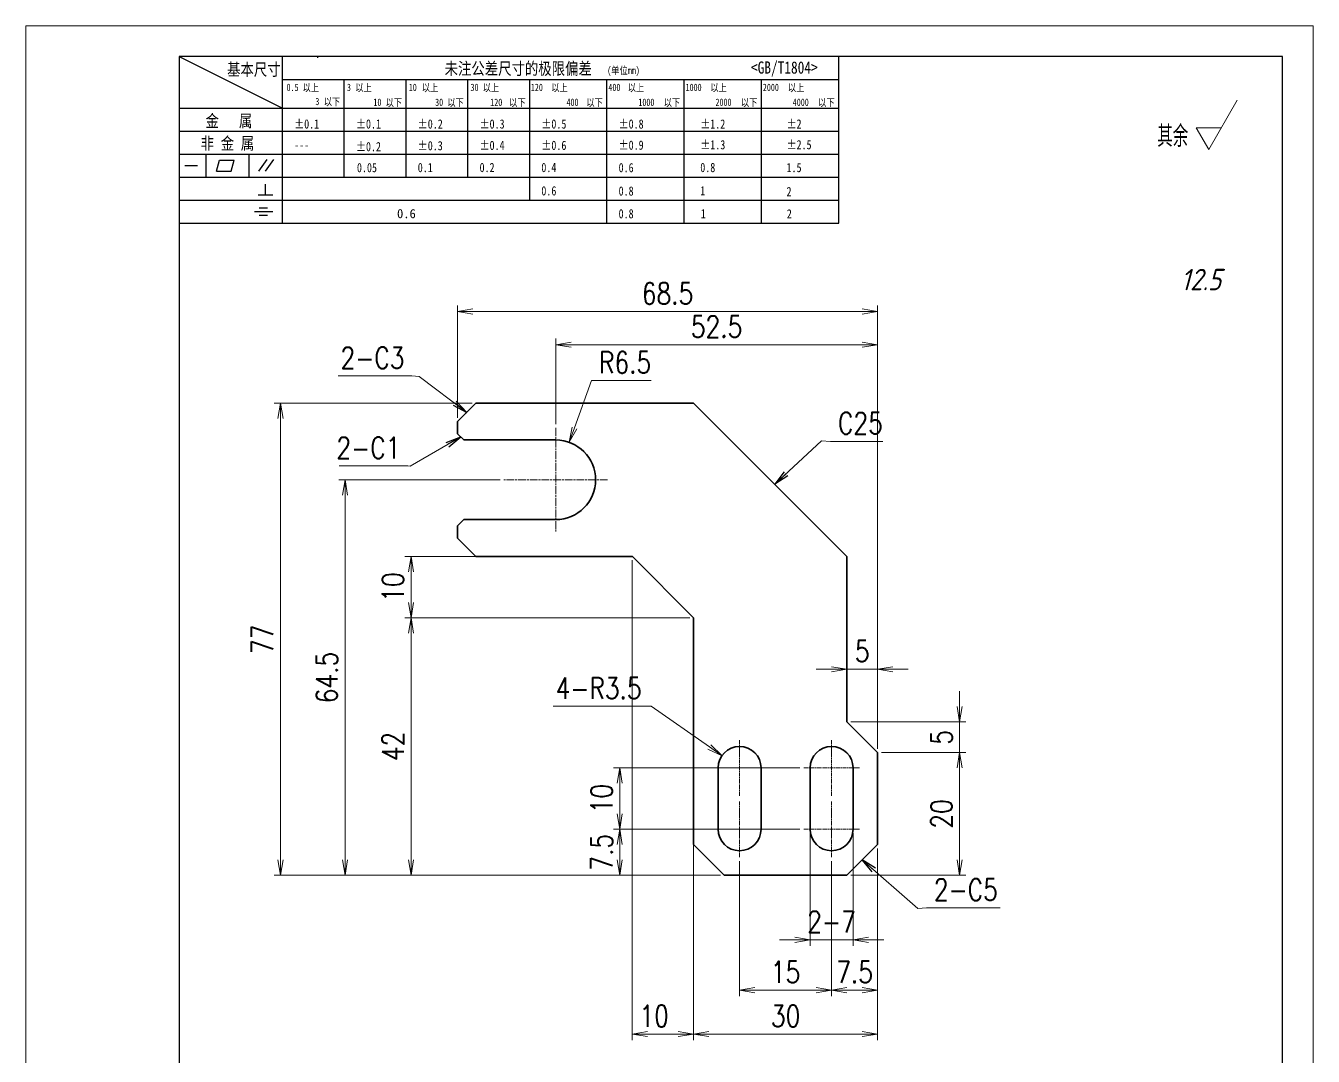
# Model space of a CAD drawing. Header units: millimetres. Extents: x -49992 to 104182, y -50696 to 36476.
# Drawn here: x -48633 to -48423, y 35787.9 to 35956 of the extents above; entities that cross this region are included whole.
import ezdxf
from ezdxf.enums import TextEntityAlignment as Align

# ---------------------------------------------------------------- set-up
doc = ezdxf.new("R2010")
doc.units = ezdxf.units.MM
doc.header["$LTSCALE"] = 0.5
doc.linetypes.add('AM_ISO08W050x2', pattern=[9, 6, -0.75, 1.5, -0.75])
doc.linetypes.add('DOT2', pattern=[0.125, 0, -0.125])
for name, color, linetype, lineweight in [('中心线', 2, 'AM_ISO08W050x2', 18), ('图框', 7, 'Continuous', 18), ('标注线', 3, 'Continuous', 18)]:
    doc.layers.add(name, color=color, linetype=linetype, lineweight=lineweight)
doc.layers.add('图\\M+19E79\\M+195B6\\M+18E9A', color=7, linetype='Continuous')
doc.layers.add('打印-禁用', color=7, linetype='Continuous', lineweight=15, plot=False)
doc.styles.add('DIM', font='romans.shx', dxfattribs={"width": 0.8, "bigfont": 'bigfont.shx'})
doc.styles.add('国标', font='simfang.ttf', dxfattribs={"width": 0.8})
doc.styles.add('机械长仿宋', font='gbenor.shx', dxfattribs={"height": 1, "bigfont": 'gbcbig.shx'})
doc.dimstyles.new('DEH 1-1', dxfattribs={"dimtxt": 3.5, "dimasz": 2.5, "dimexe": 1, "dimexo": 0.625, "dimgap": 1.2, "dimtad": 1, "dimtoh": 1, "dimdsep": 46, "dimtxsty": 'DIM', "dimblk": 'OPEN', "dimcen": 0, "dimclrd": 8, "dimclre": 8, "dimclrt": 2, "dimazin": 2, "dimtfac": 0.5, "dimtmove": 0, "dimatfit": 3, "dimldrblk": 'OPEN', "dimfxl": 0, "dimtolj": 2, "dimlwd": 18, "dimlwe": 18, "dimarcsym": 0})
doc.dimstyles.new('DEH 1-1$0', dxfattribs={"dimtxt": 3.5, "dimasz": 2.5, "dimexe": 1, "dimexo": 0.625, "dimgap": 1.2, "dimtad": 1, "dimzin": 9, "dimdsep": 46, "dimtxsty": 'DIM', "dimblk": 'OPEN', "dimcen": 0, "dimclrd": 8, "dimclre": 8, "dimclrt": 2, "dimazin": 2, "dimtfac": 0.5, "dimtmove": 0, "dimatfit": 3, "dimldrblk": 'OPEN', "dimfxl": 0, "dimtolj": 2, "dimlwd": 18, "dimlwe": 18, "dimarcsym": 0})
doc.dimstyles.new('DEH 1-1$4', dxfattribs={"dimtxt": 3.5, "dimasz": 2.5, "dimexe": 1, "dimexo": 0.625, "dimgap": 1.2, "dimtad": 1, "dimtoh": 1, "dimdsep": 46, "dimtxsty": 'DIM', "dimblk": 'OPEN', "dimcen": 0, "dimclrd": 8, "dimclre": 8, "dimclrt": 2, "dimazin": 2, "dimtfac": 0.5, "dimtofl": 0, "dimtmove": 0, "dimatfit": 3, "dimldrblk": 'OPEN', "dimfxl": 0, "dimtolj": 2, "dimlwd": 18, "dimlwe": 18, "dimarcsym": 0})

# ---------------------------------------------------------------- blocks, each defined once
blk = doc.blocks.new('GZDEH零件A4图框V01版')
at = {"layer": '图\\M+19E79\\M+195B6\\M+18E9A', "linetype": 'Continuous'}
for p, q in [((25, 292), (25, 13.5)), ((205, 292), (25, 292)), ((205, 13.5), (205, 292))]:
    blk.add_line(p, q, dxfattribs=at)
at = {"layer": '图\\M+19E79\\M+195B6\\M+18E9A', "color": 9}
for p, q in [((25, 292), (41.88, 283.54)), ((41.88, 264.79), (41.88, 292)), ((47.66, 291.75), (47.66, 292)), ((132.6, 264.79), (132.6, 292)), ((41.88, 288.22), (132.6, 288.22)), ((51.96, 272.29), (51.96, 288.22)), ((62.04, 272.29), (62.04, 288.22)), ((72.12, 272.29), (72.12, 288.22)), ((82.2, 268.54), (82.2, 288.22)), ((94.8, 264.79), (94.8, 288.22)), ((107.4, 264.79), (107.4, 288.22)), ((120, 264.79), (120, 288.22)), ((25, 283.54), (132.6, 283.54)), ((25, 279.79), (132.6, 279.79)), ((25, 276.04), (132.6, 276.04)), ((29.43, 272.34), (29.43, 276.04)), ((36.42, 272.34), (36.42, 276.04)), ((38.03, 273.3), (39.36, 275.16)), ((39.11, 273.3), (40.45, 275.16)), ((25.94, 274.19), (28, 274.19)), ((31.1, 273.3), (31.58, 275.09)), ((31.1, 273.3), (33.51, 273.3)), ((31.58, 275.09), (33.99, 275.09)), ((33.51, 273.3), (33.99, 275.09)), ((25, 272.29), (132.6, 272.29)), ((39.09, 269.41), (39.09, 271.18)), ((37.93, 269.41), (40.32, 269.41)), ((25, 268.54), (132.6, 268.54)), ((38.08, 267.29), (39.43, 267.29)), ((25, 264.79), (132.6, 264.79)), ((37.3, 266.69), (40.28, 266.69)), ((38.08, 266.09), (39.44, 266.09))]:
    blk.add_line(p, q, dxfattribs=at)
at = {"layer": '打印-禁用', "linetype": 'Continuous'}
for p, q in [((0, 297), (0, 0)), ((210, 297), (0, 297)), ((210, 297), (210, 0))]:
    blk.add_line(p, q, dxfattribs=at)
at = {"layer": '图\\M+19E79\\M+195B6\\M+18E9A', "color": 9, "style": '国标', "width": 0.8}
for s, height, p in [('基本尺寸', 2, (32.84, 288.88)), ('未注公差尺寸的极限偏差', 2, (68.32, 289.02)), ('<GB/T1804>', 2, (118.29, 289.19)), ('30', 1.2, (72.55, 286.35)), ('金   属', 2, (29.33, 280.48)), ('±0.1', 1.5, (43.78, 280.23)), ('±0.1', 1.5, (53.86, 280.23)), ('±0.2', 1.5, (63.94, 280.23)), ('±0.3', 1.5, (74.02, 280.23)), ('±0.5', 1.5, (84.1, 280.23)), ('±0.8', 1.5, (96.7, 280.23)), ('±1.2', 1.5, (110.02, 280.23)), ('±2', 1.5, (124.09, 280.23)), ('非 金 属', 2, (28.53, 276.82)), ('---', 1.5, (43.78, 276.81)), ('±0.2', 1.5, (53.86, 276.54)), ('±0.3', 1.5, (63.94, 276.69)), ('±0.4', 1.5, (74.02, 276.75)), ('±0.6', 1.5, (84.1, 276.75)), ('±0.9', 1.5, (96.7, 276.78)), ('±1.3', 1.5, (110.02, 276.84)), ('±2.5', 1.5, (124.09, 276.85)), ('0.1', 1.5, (63.94, 273.12)), ('0.2', 1.5, (74.02, 273.13)), ('0.4', 1.5, (84.1, 273.13)), ('0.6', 1.5, (96.7, 273.11)), ('0.8', 1.5, (110.02, 273.13)), ('1.5', 1.5, (124.09, 273.12)), ('0.6', 1.5, (84.1, 269.33)), ('0.8', 1.5, (96.7, 269.3)), ('1', 1.5, (110.02, 269.34)), ('2', 1.5, (124.09, 269.2)), ('0.8', 1.5, (96.7, 265.59)), ('1', 1.5, (110.1, 265.6)), ('2', 1.5, (124.13, 265.57))]:
    blk.add_text(s, height=height, dxfattribs=at).set_placement(p)
at = {"layer": '图\\M+19E79\\M+195B6\\M+18E9A', "color": 9, "lineweight": 15, "style": '国标', "width": 0.8}
for s, p in [('0.5', (42.54, 286.35)), ('以上', (45.15, 286.3)), ('3', (52.39, 286.35)), ('以上', (53.76, 286.3)), ('10', (62.47, 286.35)), ('以上', (64.6, 286.3)), ('以上', (74.53, 286.3)), ('120', (82.39, 286.35)), ('以上', (85.72, 286.3)), ('400', (95.03, 286.35)), ('以上', (98.19, 286.3)), ('1000', (107.63, 286.35)), ('以上', (111.67, 286.3)), ('2000', (120.23, 286.35)), ('以上', (124.31, 286.3)), ('3', (47.24, 284.06)), ('以下', (48.61, 284.01)), ('10', (56.7, 283.92)), ('以下', (58.69, 283.87)), ('30', (66.78, 283.92)), ('以下', (68.77, 283.87)), ('120', (75.77, 283.92)), ('以下', (78.85, 283.87)), ('400', (88.21, 283.92)), ('以下', (91.45, 283.87)), ('1000', (99.92, 283.92)), ('以下', (104.05, 283.87)), ('2000', (112.5, 283.92)), ('以下', (116.65, 283.87)), ('4000', (125.1, 283.92)), ('以下', (129.25, 283.87))]:
    blk.add_text(s, height=1.2, dxfattribs=at).set_placement(p)
at = {"layer": '图\\M+19E79\\M+195B6\\M+18E9A', "color": 9, "lineweight": 13, "style": '国标'}
blk.add_text('0.6', height=1.5, dxfattribs=at).set_placement((60.56, 265.61))
at = {"layer": '图\\M+19E79\\M+195B6\\M+18E9A', "color": 9, "lineweight": 15, "insert": (94.85, 290.31), "char_height": 1.2, "width": 8.7957, "attachment_point": 1, "style": '国标'}
blk.add_mtext('(单位mm)', dxfattribs=at)
at = {"layer": '图\\M+19E79\\M+195B6\\M+18E9A', "color": 9, "insert": (54.02, 273.09), "char_height": 1.5, "width": 5.1982, "attachment_point": 7, "style": '国标'}
blk.add_mtext('0.05', dxfattribs=at)
blk = doc.blocks.new('DEH A4')
at = {"layer": '图框'}
blk.add_blockref('GZDEH零件A4图框V01版', (0, 0), dxfattribs=at)
blk = doc.blocks.new('FINISHER_TR')
at = {"layer": '标注线'}
for p, q in [((0, 0), (4.62, 8)), ((-2.02, 3.5), (0, 0)), ((2.02, 3.5), (-2.02, 3.5))]:
    blk.add_line(p, q, dxfattribs=at)
at = {"layer": '标注线', "color": 2, "style": '机械长仿宋', "oblique": 15}
blk.add_attdef('0.0', text='', height=3.5, dxfattribs=at).set_placement((2.03, -24.04), align=Align.BOTTOM_RIGHT)
blk = doc.blocks.new('其余12.5')
at = {"layer": '标注线'}
blk.add_blockref('FINISHER_TR', (0, 0), dxfattribs=at).add_auto_attribs({'0.0': '12.5'})
at = {"layer": '标注线', "color": 7, "linetype": 'DOT2', "style": '机械长仿宋'}
blk.add_text('其余', height=3.5, dxfattribs=at).set_placement((-8.38, 0.4))
blk = doc.blocks.new('_Open')
at = {"color": 0, "linetype": 'ByBlock', "lineweight": -2}
for p, q in [((-1, 0.167), (0, 0)), ((-1, -0.167), (0, 0)), ((0, 0), (-1, 0))]:
    blk.add_line(p, q, dxfattribs=at)
blk = doc.blocks.new('*D75')
at = {"layer": 'Defpoints', "color": 0, "transparency": 16777216}
for p in [(-48494.09, 35837.4), (-48480.7, 35837.4), (-48499.09, 35817.4)]:
    blk.add_point(p, dxfattribs=at)
at = {"layer": '标注线', "color": 8, "lineweight": 18, "transparency": 16777216}
for p, q in [((-48493.46, 35837.4), (-48479.7, 35837.4)), ((-48480.7, 35819.9), (-48480.7, 35834.9)), ((-48498.46, 35817.4), (-48479.7, 35817.4))]:
    blk.add_line(p, q, dxfattribs=at)
at = {"layer": '标注线', "color": 8, "lineweight": 18, "transparency": 16777216, "xscale": 2.5, "yscale": 2.5, "zscale": 2.5}
for p, rotation in [((-48480.7, 35837.4), 90), ((-48480.7, 35817.4), 270)]:
    blk.add_blockref('_Open', p, dxfattribs=dict(at, rotation=rotation))
at = {"layer": '标注线', "color": 2, "transparency": 16777216, "insert": (-48483.65, 35827.4), "char_height": 3.5, "attachment_point": 5, "rotation": 90, "style": 'DIM'}
blk.add_mtext('\\A2;20', dxfattribs=at)
blk = doc.blocks.new('*D76')
at = {"layer": 'Defpoints', "color": 0, "transparency": 16777216}
for p in [(-48499.09, 35842.4), (-48480.7, 35842.4), (-48494.09, 35837.4)]:
    blk.add_point(p, dxfattribs=at)
at = {"layer": '标注线', "color": 8, "lineweight": 18, "transparency": 16777216}
for p, q in [((-48480.7, 35844.9), (-48480.7, 35847.4)), ((-48498.46, 35842.4), (-48479.7, 35842.4)), ((-48480.7, 35837.4), (-48480.7, 35842.4)), ((-48493.46, 35837.4), (-48479.7, 35837.4)), ((-48480.7, 35834.9), (-48480.7, 35832.4))]:
    blk.add_line(p, q, dxfattribs=at)
at = {"layer": '标注线', "color": 8, "lineweight": 18, "transparency": 16777216, "xscale": 2.5, "yscale": 2.5, "zscale": 2.5}
for p, rotation in [((-48480.7, 35842.4), 270), ((-48480.7, 35837.4), 90)]:
    blk.add_blockref('_Open', p, dxfattribs=dict(at, rotation=rotation))
at = {"layer": '标注线', "color": 2, "transparency": 16777216, "insert": (-48483.65, 35839.9), "char_height": 3.5, "attachment_point": 5, "rotation": 90, "style": 'DIM'}
blk.add_mtext('\\A2;5', dxfattribs=at)
blk = doc.blocks.new('*D77')
at = {"layer": 'Defpoints', "color": 0, "transparency": 16777216}
for p in [(-48536.14, 35824.9), (-48506.14, 35824.9), (-48519.09, 35817.4)]:
    blk.add_point(p, dxfattribs=at)
at = {"layer": '标注线', "color": 8, "lineweight": 18, "transparency": 16777216}
for p, q in [((-48506.76, 35824.9), (-48537.14, 35824.9)), ((-48536.14, 35819.9), (-48536.14, 35822.4)), ((-48519.71, 35817.4), (-48537.14, 35817.4))]:
    blk.add_line(p, q, dxfattribs=at)
at = {"layer": '标注线', "color": 8, "lineweight": 18, "transparency": 16777216, "xscale": 2.5, "yscale": 2.5, "zscale": 2.5}
for p, rotation in [((-48536.14, 35824.9), 90), ((-48536.14, 35817.4), 270)]:
    blk.add_blockref('_Open', p, dxfattribs=dict(at, rotation=rotation))
at = {"layer": '标注线', "color": 2, "transparency": 16777216, "insert": (-48539.09, 35821.15), "char_height": 3.5, "attachment_point": 5, "rotation": 90, "style": 'DIM'}
blk.add_mtext('\\A2;7.5', dxfattribs=at)
blk = doc.blocks.new('*D78')
at = {"layer": 'Defpoints', "color": 0, "transparency": 16777216}
for p in [(-48506.14, 35834.9), (-48536.14, 35824.9), (-48516.59, 35824.9)]:
    blk.add_point(p, dxfattribs=at)
at = {"layer": '标注线', "color": 8, "lineweight": 18, "transparency": 16777216}
for p, q in [((-48506.76, 35834.9), (-48537.14, 35834.9)), ((-48536.14, 35832.4), (-48536.14, 35827.4)), ((-48517.21, 35824.9), (-48537.14, 35824.9))]:
    blk.add_line(p, q, dxfattribs=at)
at = {"layer": '标注线', "color": 8, "lineweight": 18, "transparency": 16777216, "xscale": 2.5, "yscale": 2.5, "zscale": 2.5}
for p, rotation in [((-48536.14, 35834.9), 90), ((-48536.14, 35824.9), 270)]:
    blk.add_blockref('_Open', p, dxfattribs=dict(at, rotation=rotation))
at = {"layer": '标注线', "color": 2, "transparency": 16777216, "insert": (-48539.09, 35829.9), "char_height": 3.5, "attachment_point": 5, "rotation": 90, "style": 'DIM'}
blk.add_mtext('\\A2;10', dxfattribs=at)
blk = doc.blocks.new('*D79')
at = {"layer": 'Defpoints', "color": 0, "transparency": 16777216}
for p in [(-48570.18, 35859.4), (-48524.09, 35859.4), (-48519.09, 35817.4)]:
    blk.add_point(p, dxfattribs=at)
at = {"layer": '标注线', "color": 8, "lineweight": 18, "transparency": 16777216}
for p, q in [((-48524.71, 35859.4), (-48571.18, 35859.4)), ((-48570.18, 35819.9), (-48570.18, 35856.9)), ((-48519.71, 35817.4), (-48571.18, 35817.4))]:
    blk.add_line(p, q, dxfattribs=at)
at = {"layer": '标注线', "color": 8, "lineweight": 18, "transparency": 16777216, "xscale": 2.5, "yscale": 2.5, "zscale": 2.5}
for p, rotation in [((-48570.18, 35859.4), 90), ((-48570.18, 35817.4), 270)]:
    blk.add_blockref('_Open', p, dxfattribs=dict(at, rotation=rotation))
at = {"layer": '标注线', "color": 2, "transparency": 16777216, "insert": (-48573.13, 35838.4), "char_height": 3.5, "attachment_point": 5, "rotation": 90, "style": 'DIM'}
blk.add_mtext('\\A2;42', dxfattribs=at)
blk = doc.blocks.new('*D80')
at = {"layer": 'Defpoints', "color": 0, "transparency": 16777216}
for p in [(-48570.18, 35869.4), (-48540.74, 35869.4), (-48524.09, 35859.4)]:
    blk.add_point(p, dxfattribs=at)
at = {"layer": '标注线', "color": 8, "lineweight": 18, "transparency": 16777216}
for p, q in [((-48541.36, 35869.4), (-48571.18, 35869.4)), ((-48570.18, 35861.9), (-48570.18, 35866.9)), ((-48524.71, 35859.4), (-48571.18, 35859.4))]:
    blk.add_line(p, q, dxfattribs=at)
at = {"layer": '标注线', "color": 8, "lineweight": 18, "transparency": 16777216, "xscale": 2.5, "yscale": 2.5, "zscale": 2.5}
for p, rotation in [((-48570.18, 35869.4), 90), ((-48570.18, 35859.4), 270)]:
    blk.add_blockref('_Open', p, dxfattribs=dict(at, rotation=rotation))
at = {"layer": '标注线', "color": 2, "transparency": 16777216, "insert": (-48573.13, 35864.4), "char_height": 3.5, "attachment_point": 5, "rotation": 90, "style": 'DIM'}
blk.add_mtext('\\A2;10', dxfattribs=at)
blk = doc.blocks.new('*D81')
at = {"layer": 'Defpoints', "color": 0, "transparency": 16777216}
for p in [(-48580.95, 35881.9), (-48555.04, 35881.9), (-48519.09, 35817.4)]:
    blk.add_point(p, dxfattribs=at)
at = {"layer": '标注线', "color": 8, "lineweight": 18, "transparency": 16777216}
for p, q in [((-48555.66, 35881.9), (-48581.95, 35881.9)), ((-48580.95, 35819.9), (-48580.95, 35879.4)), ((-48519.71, 35817.4), (-48581.95, 35817.4))]:
    blk.add_line(p, q, dxfattribs=at)
at = {"layer": '标注线', "color": 8, "lineweight": 18, "transparency": 16777216, "xscale": 2.5, "yscale": 2.5, "zscale": 2.5}
for p, rotation in [((-48580.95, 35881.9), 90), ((-48580.95, 35817.4), 270)]:
    blk.add_blockref('_Open', p, dxfattribs=dict(at, rotation=rotation))
at = {"layer": '标注线', "color": 2, "transparency": 16777216, "insert": (-48583.9, 35849.65), "char_height": 3.5, "attachment_point": 5, "rotation": 90, "style": 'DIM'}
blk.add_mtext('\\A2;64.5', dxfattribs=at)
blk = doc.blocks.new('*D82')
at = {"layer": 'Defpoints', "color": 0, "transparency": 16777216}
for p in [(-48559.59, 35894.4), (-48591.48, 35817.4), (-48519.09, 35817.4)]:
    blk.add_point(p, dxfattribs=at)
at = {"layer": '标注线', "color": 8, "lineweight": 18, "transparency": 16777216}
for p, q in [((-48560.21, 35894.4), (-48592.48, 35894.4)), ((-48591.48, 35891.9), (-48591.48, 35819.9)), ((-48519.71, 35817.4), (-48592.48, 35817.4))]:
    blk.add_line(p, q, dxfattribs=at)
at = {"layer": '标注线', "color": 8, "lineweight": 18, "transparency": 16777216, "xscale": 2.5, "yscale": 2.5, "zscale": 2.5}
for p, rotation in [((-48591.48, 35894.4), 90), ((-48591.48, 35817.4), 270)]:
    blk.add_blockref('_Open', p, dxfattribs=dict(at, rotation=rotation))
at = {"layer": '标注线', "color": 2, "transparency": 16777216, "insert": (-48594.43, 35855.9), "char_height": 3.5, "attachment_point": 5, "rotation": 90, "style": 'DIM'}
blk.add_mtext('\\A2;77', dxfattribs=at)
blk = doc.blocks.new('*D83')
at = {"layer": 'Defpoints', "color": 0, "transparency": 16777216}
for p in [(-48499.09, 35851), (-48499.09, 35845.68), (-48494.09, 35837.4)]:
    blk.add_point(p, dxfattribs=at)
at = {"layer": '标注线', "color": 8, "lineweight": 18, "transparency": 16777216}
for p, q in [((-48499.09, 35846.31), (-48499.09, 35852)), ((-48494.09, 35838.02), (-48494.09, 35852)), ((-48501.59, 35851), (-48504.09, 35851)), ((-48494.09, 35851), (-48499.09, 35851)), ((-48491.59, 35851), (-48489.09, 35851))]:
    blk.add_line(p, q, dxfattribs=at)
at = {"layer": '标注线', "color": 8, "lineweight": 18, "transparency": 16777216, "xscale": 2.5, "yscale": 2.5, "zscale": 2.5}
blk.add_blockref('_Open', (-48499.09, 35851), dxfattribs=at)
at = {"layer": '标注线', "color": 8, "lineweight": 18, "transparency": 16777216, "xscale": 2.5, "yscale": 2.5, "zscale": 2.5, "rotation": 180}
blk.add_blockref('_Open', (-48494.09, 35851), dxfattribs=at)
at = {"layer": '标注线', "color": 2, "transparency": 16777216, "insert": (-48496.59, 35853.95), "char_height": 3.5, "attachment_point": 5, "style": 'DIM'}
blk.add_mtext('\\A2;5', dxfattribs=at)
blk = doc.blocks.new('*D84')
at = {"layer": 'Defpoints', "color": 0, "transparency": 16777216}
for p in [(-48494.09, 35822.4), (-48501.59, 35820.35), (-48501.59, 35798.66)]:
    blk.add_point(p, dxfattribs=at)
at = {"layer": '标注线', "color": 8, "lineweight": 18, "transparency": 16777216}
for p, q in [((-48501.59, 35819.72), (-48501.59, 35797.66)), ((-48494.09, 35821.77), (-48494.09, 35797.66)), ((-48496.59, 35798.66), (-48499.09, 35798.66))]:
    blk.add_line(p, q, dxfattribs=at)
at = {"layer": '标注线', "color": 8, "lineweight": 18, "transparency": 16777216, "xscale": 2.5, "yscale": 2.5, "zscale": 2.5, "rotation": 180}
blk.add_blockref('_Open', (-48501.59, 35798.66), dxfattribs=at)
at = {"layer": '标注线', "color": 8, "lineweight": 18, "transparency": 16777216, "xscale": 2.5, "yscale": 2.5, "zscale": 2.5}
blk.add_blockref('_Open', (-48494.09, 35798.66), dxfattribs=at)
at = {"layer": '标注线', "color": 2, "transparency": 16777216, "insert": (-48497.84, 35801.61), "char_height": 3.5, "attachment_point": 5, "style": 'DIM'}
blk.add_mtext('\\A2;7.5', dxfattribs=at)
blk = doc.blocks.new('*D85')
at = {"layer": 'Defpoints', "color": 0, "transparency": 16777216}
for p in [(-48516.59, 35820.35), (-48501.59, 35820.35), (-48501.59, 35798.66)]:
    blk.add_point(p, dxfattribs=at)
at = {"layer": '标注线', "color": 8, "lineweight": 18, "transparency": 16777216}
for p, q in [((-48516.59, 35819.72), (-48516.59, 35797.66)), ((-48501.59, 35819.72), (-48501.59, 35797.66)), ((-48514.09, 35798.66), (-48504.09, 35798.66))]:
    blk.add_line(p, q, dxfattribs=at)
at = {"layer": '标注线', "color": 8, "lineweight": 18, "transparency": 16777216, "xscale": 2.5, "yscale": 2.5, "zscale": 2.5, "rotation": 180}
blk.add_blockref('_Open', (-48516.59, 35798.66), dxfattribs=at)
at = {"layer": '标注线', "color": 8, "lineweight": 18, "transparency": 16777216, "xscale": 2.5, "yscale": 2.5, "zscale": 2.5}
blk.add_blockref('_Open', (-48501.59, 35798.66), dxfattribs=at)
at = {"layer": '标注线', "color": 2, "transparency": 16777216, "insert": (-48509.09, 35801.61), "char_height": 3.5, "attachment_point": 5, "style": 'DIM'}
blk.add_mtext('\\A2;15', dxfattribs=at)
blk = doc.blocks.new('*D86')
at = {"layer": 'Defpoints', "color": 0, "transparency": 16777216}
for p in [(-48524.09, 35822.4), (-48494.09, 35822.4), (-48494.09, 35791.49)]:
    blk.add_point(p, dxfattribs=at)
at = {"layer": '标注线', "color": 8, "lineweight": 18, "transparency": 16777216}
for p, q in [((-48524.09, 35821.77), (-48524.09, 35790.49)), ((-48494.09, 35821.77), (-48494.09, 35790.49)), ((-48521.59, 35791.49), (-48496.59, 35791.49))]:
    blk.add_line(p, q, dxfattribs=at)
at = {"layer": '标注线', "color": 8, "lineweight": 18, "transparency": 16777216, "xscale": 2.5, "yscale": 2.5, "zscale": 2.5, "rotation": 180}
blk.add_blockref('_Open', (-48524.09, 35791.49), dxfattribs=at)
at = {"layer": '标注线', "color": 8, "lineweight": 18, "transparency": 16777216, "xscale": 2.5, "yscale": 2.5, "zscale": 2.5}
blk.add_blockref('_Open', (-48494.09, 35791.49), dxfattribs=at)
at = {"layer": '标注线', "color": 2, "transparency": 16777216, "insert": (-48509.09, 35794.44), "char_height": 3.5, "attachment_point": 5, "style": 'DIM'}
blk.add_mtext('\\A2;30', dxfattribs=at)
blk = doc.blocks.new('*D87')
at = {"layer": 'Defpoints', "color": 0, "transparency": 16777216}
for p in [(-48534.09, 35869.4), (-48524.09, 35855.3), (-48524.09, 35791.49)]:
    blk.add_point(p, dxfattribs=at)
at = {"layer": '标注线', "color": 8, "lineweight": 18, "transparency": 16777216}
for p, q in [((-48534.09, 35868.77), (-48534.09, 35790.49)), ((-48524.09, 35854.67), (-48524.09, 35790.49)), ((-48531.59, 35791.49), (-48526.59, 35791.49))]:
    blk.add_line(p, q, dxfattribs=at)
at = {"layer": '标注线', "color": 8, "lineweight": 18, "transparency": 16777216, "xscale": 2.5, "yscale": 2.5, "zscale": 2.5, "rotation": 180}
blk.add_blockref('_Open', (-48534.09, 35791.49), dxfattribs=at)
at = {"layer": '标注线', "color": 8, "lineweight": 18, "transparency": 16777216, "xscale": 2.5, "yscale": 2.5, "zscale": 2.5}
blk.add_blockref('_Open', (-48524.09, 35791.49), dxfattribs=at)
at = {"layer": '标注线', "color": 2, "transparency": 16777216, "insert": (-48530.53, 35794.44), "char_height": 3.5, "attachment_point": 5, "style": 'DIM'}
blk.add_mtext('\\A2;10', dxfattribs=at)
blk = doc.blocks.new('*D88')
at = {"layer": 'Defpoints', "color": 0, "transparency": 16777216}
for p in [(-48494.09, 35909.35), (-48562.59, 35891.4), (-48494.09, 35837.4)]:
    blk.add_point(p, dxfattribs=at)
at = {"layer": '标注线', "color": 8, "lineweight": 18, "transparency": 16777216}
for p, q in [((-48562.59, 35892.02), (-48562.59, 35910.35)), ((-48494.09, 35838.02), (-48494.09, 35910.35)), ((-48560.09, 35909.35), (-48496.59, 35909.35))]:
    blk.add_line(p, q, dxfattribs=at)
at = {"layer": '标注线', "color": 8, "lineweight": 18, "transparency": 16777216, "xscale": 2.5, "yscale": 2.5, "zscale": 2.5, "rotation": 180}
blk.add_blockref('_Open', (-48562.59, 35909.35), dxfattribs=at)
at = {"layer": '标注线', "color": 8, "lineweight": 18, "transparency": 16777216, "xscale": 2.5, "yscale": 2.5, "zscale": 2.5}
blk.add_blockref('_Open', (-48494.09, 35909.35), dxfattribs=at)
at = {"layer": '标注线', "color": 2, "transparency": 16777216, "insert": (-48528.34, 35912.3), "char_height": 3.5, "attachment_point": 5, "style": 'DIM'}
blk.add_mtext('\\A2;68.5', dxfattribs=at)
blk = doc.blocks.new('*D89')
at = {"layer": 'Defpoints', "color": 0, "transparency": 16777216}
for p in [(-48546.59, 35903.93), (-48546.59, 35890.35), (-48494.09, 35837.4)]:
    blk.add_point(p, dxfattribs=at)
at = {"layer": '标注线', "color": 8, "lineweight": 18, "transparency": 16777216}
for p, q in [((-48546.59, 35890.97), (-48546.59, 35904.93)), ((-48496.59, 35903.93), (-48544.09, 35903.93)), ((-48494.09, 35838.02), (-48494.09, 35904.93))]:
    blk.add_line(p, q, dxfattribs=at)
at = {"layer": '标注线', "color": 8, "lineweight": 18, "transparency": 16777216, "xscale": 2.5, "yscale": 2.5, "zscale": 2.5, "rotation": 180}
blk.add_blockref('_Open', (-48546.59, 35903.93), dxfattribs=at)
at = {"layer": '标注线', "color": 8, "lineweight": 18, "transparency": 16777216, "xscale": 2.5, "yscale": 2.5, "zscale": 2.5}
blk.add_blockref('_Open', (-48494.09, 35903.93), dxfattribs=at)
at = {"layer": '标注线', "color": 2, "transparency": 16777216, "insert": (-48520.34, 35906.88), "char_height": 3.5, "attachment_point": 5, "style": 'DIM'}
blk.add_mtext('\\A2;52.5', dxfattribs=at)
blk = doc.blocks.new('*D90')
at = {"layer": 'Defpoints', "color": 0, "transparency": 16777216}
for p in [(-48544.38, 35888.01), (-48546.59, 35881.9)]:
    blk.add_point(p, dxfattribs=at)
at = {"layer": '标注线', "color": 8, "lineweight": 18, "transparency": 16777216}
for p, q in [((-48540.74, 35898.1), (-48543.53, 35890.36)), ((-48531.01, 35898.1), (-48540.74, 35898.1))]:
    blk.add_line(p, q, dxfattribs=at)
at = {"layer": '标注线', "color": 8, "lineweight": 18, "transparency": 16777216, "xscale": 2.5, "yscale": 2.5, "zscale": 2.5, "rotation": 250.1595052325093}
blk.add_blockref('_Open', (-48544.38, 35888.01), dxfattribs=at)
at = {"layer": '标注线', "color": 2, "transparency": 16777216, "insert": (-48535.27, 35901.05), "char_height": 3.5, "attachment_point": 5, "style": 'DIM'}
blk.add_mtext('\\A2;R6.5', dxfattribs=at)
blk = doc.blocks.new('*D91')
at = {"layer": 'Defpoints', "color": 0, "transparency": 16777216}
for p in [(-48519.46, 35836.9), (-48516.59, 35834.9)]:
    blk.add_point(p, dxfattribs=at)
at = {"layer": '标注线', "color": 8, "lineweight": 18, "transparency": 16777216}
for p, q in [((-48546.99, 35844.96), (-48530.99, 35844.96)), ((-48530.99, 35844.96), (-48521.51, 35838.33))]:
    blk.add_line(p, q, dxfattribs=at)
at = {"layer": '标注线', "color": 8, "lineweight": 18, "transparency": 16777216, "xscale": 2.5, "yscale": 2.5, "zscale": 2.5, "rotation": 325.0733913557067}
blk.add_blockref('_Open', (-48519.46, 35836.9), dxfattribs=at)
at = {"layer": '标注线', "color": 2, "transparency": 16777216, "insert": (-48539.59, 35847.91), "char_height": 3.5, "attachment_point": 5, "style": 'DIM'}
blk.add_mtext('\\A2;{\\Fromans,bigfont|c134;4-}R3.5', dxfattribs=at)
blk = doc.blocks.new('*D92')
at = {"layer": 'Defpoints', "color": 0, "transparency": 16777216}
for p in [(-48505.09, 35824.9), (-48498.09, 35824.9), (-48498.09, 35806.86)]:
    blk.add_point(p, dxfattribs=at)
at = {"layer": '标注线', "color": 8, "lineweight": 18, "transparency": 16777216}
for p, q in [((-48505.09, 35824.27), (-48505.09, 35805.86)), ((-48498.09, 35824.27), (-48498.09, 35805.86)), ((-48507.59, 35806.86), (-48510.09, 35806.86)), ((-48505.09, 35806.86), (-48498.09, 35806.86)), ((-48495.59, 35806.86), (-48493.09, 35806.86))]:
    blk.add_line(p, q, dxfattribs=at)
at = {"layer": '标注线', "color": 8, "lineweight": 18, "transparency": 16777216, "xscale": 2.5, "yscale": 2.5, "zscale": 2.5}
blk.add_blockref('_Open', (-48505.09, 35806.86), dxfattribs=at)
at = {"layer": '标注线', "color": 8, "lineweight": 18, "transparency": 16777216, "xscale": 2.5, "yscale": 2.5, "zscale": 2.5, "rotation": 180}
blk.add_blockref('_Open', (-48498.09, 35806.86), dxfattribs=at)
at = {"layer": '标注线', "color": 2, "transparency": 16777216, "insert": (-48501.59, 35809.81), "char_height": 3.5, "attachment_point": 5, "style": 'DIM'}
blk.add_mtext('\\A2;{\\Fromans,bigfont|c134;2-}7', dxfattribs=at)

msp = doc.modelspace()

# ---------------------------------------------------------------- linework, layer by layer
at = {"color": 7, "lineweight": 35, "ltscale": 0.106066}
for p, q in [((-48562.587, 35891.398), (-48559.587, 35894.398)), ((-48562.587, 35872.398), (-48559.587, 35869.398))]:
    msp.add_line(p, q, dxfattribs=at)
at = {"color": 7, "lineweight": 35}
for p, q in [((-48524.087, 35894.398), (-48559.587, 35894.398)), ((-48524.087, 35894.398), (-48499.087, 35869.398)), ((-48559.587, 35869.398), (-48534.087, 35869.398)), ((-48499.087, 35842.398), (-48499.087, 35869.398)), ((-48524.087, 35859.398), (-48524.087, 35822.398)), ((-48519.087, 35817.398), (-48499.087, 35817.398))]:
    msp.add_line(p, q, dxfattribs=at)
at = {"color": 7, "lineweight": 35, "ltscale": 0.05}
for p, q in [((-48562.587, 35891.398), (-48562.587, 35889.398)), ((-48562.587, 35874.398), (-48562.587, 35872.398))]:
    msp.add_line(p, q, dxfattribs=at)
at = {"color": 7, "lineweight": 35, "ltscale": 0.035355}
for p, q in [((-48562.587, 35889.398), (-48561.587, 35888.398)), ((-48562.587, 35874.398), (-48561.587, 35875.398))]:
    msp.add_line(p, q, dxfattribs=at)
at = {"color": 7, "lineweight": 35, "ltscale": 0.375}
for p, q in [((-48561.587, 35888.398), (-48546.587, 35888.398)), ((-48546.587, 35875.398), (-48561.587, 35875.398)), ((-48494.087, 35822.398), (-48494.087, 35837.398))]:
    msp.add_line(p, q, dxfattribs=at)
at = {"color": 7, "lineweight": 35, "ltscale": 0.353553}
msp.add_line((-48524.087, 35859.398), (-48534.087, 35869.398), dxfattribs=at)
at = {"color": 7, "lineweight": 35, "ltscale": 0.176777}
for p, q in [((-48494.087, 35837.398), (-48499.087, 35842.398)), ((-48519.087, 35817.398), (-48524.087, 35822.398)), ((-48494.087, 35822.398), (-48499.087, 35817.398))]:
    msp.add_line(p, q, dxfattribs=at)
at = {"color": 7, "lineweight": 35, "ltscale": 0.25}
for p, q in [((-48520.087, 35824.898), (-48520.087, 35834.898)), ((-48513.087, 35834.898), (-48513.087, 35824.898)), ((-48505.087, 35824.898), (-48505.087, 35834.898)), ((-48498.087, 35834.898), (-48498.087, 35824.898))]:
    msp.add_line(p, q, dxfattribs=at)
at = {"color": 7, "lineweight": 35}
for centre, radius, start, end in [((-48546.587, 35881.898), 6.5, 270, 90), ((-48516.587, 35834.898), 3.5, 0, 180), ((-48501.587, 35834.898), 3.5, 0, 180), ((-48516.587, 35824.898), 3.5, 180, 0), ((-48501.587, 35824.898), 3.5, 180, 0)]:
    msp.add_arc(centre, radius, start, end, dxfattribs=at)
at = {"layer": '中心线', "ltscale": 0.422501}
msp.add_line((-48546.587, 35890.348), (-48546.587, 35873.448), dxfattribs=at)
at = {"layer": '中心线', "ltscale": 0.422498}
msp.add_line((-48538.137, 35881.898), (-48555.037, 35881.898), dxfattribs=at)
at = {"layer": '中心线', "ltscale": 0.227499}
for p, q in [((-48516.587, 35839.448), (-48516.587, 35830.348)), ((-48501.587, 35839.448), (-48501.587, 35830.348)), ((-48516.587, 35829.448), (-48516.587, 35820.348)), ((-48501.587, 35829.448), (-48501.587, 35820.348))]:
    msp.add_line(p, q, dxfattribs=at)
at = {"layer": '中心线', "ltscale": 0.227502}
for p, q in [((-48512.037, 35834.898), (-48521.137, 35834.898)), ((-48497.037, 35834.898), (-48506.137, 35834.898)), ((-48512.037, 35824.898), (-48521.137, 35824.898)), ((-48497.037, 35824.898), (-48506.137, 35824.898))]:
    msp.add_line(p, q, dxfattribs=at)

# ---------------------------------------------------------------- block references
at = {"layer": '图框'}
msp.add_blockref('DEH A4', (-48633.026, 35658.955), dxfattribs=at)
at = {"layer": '标注线'}
msp.add_blockref('其余12.5', (-48440.082, 35935.798), dxfattribs=at)

# ---------------------------------------------------------------- texts
at = {"layer": '标注线', "color": 2, "char_height": 3.5, "width": 15.1608, "style": 'DIM'}
for s, insert, attachment_point in [('\\A2;2-C3', (-48571.248, 35900.033), 9), ('{\\Fromans,bigfont|c134;C25}', (-48500.547, 35889.367), 7), ('\\A2;2-C1', (-48571.916, 35885.352), 9), ('\\A2;2-C5', (-48484.908, 35813.295), 7)]:
    msp.add_mtext(s, dxfattribs=dict(at, insert=insert, attachment_point=attachment_point))

# ---------------------------------------------------------------- dimensions: what is measured, and where the dimension line sits
at = {"layer": '标注线'}
for base, p1, p2, picture, middle in [((-48494.087, 35909.352), (-48562.587, 35891.398), (-48494.087, 35837.398), '*D88', (-48528.337, 35912.302)), ((-48546.587, 35903.928), (-48494.087, 35837.398), (-48546.587, 35890.348), '*D89', (-48520.337, 35906.878)), ((-48499.087, 35851.005), (-48494.087, 35837.398), (-48499.087, 35845.684), '*D83', (-48496.587, 35853.955)), ((-48494.087, 35791.493), (-48524.087, 35822.398), (-48494.087, 35822.398), '*D86', (-48509.087, 35794.443)), ((-48501.587, 35798.657), (-48516.587, 35820.348), (-48501.587, 35820.348), '*D85', (-48509.087, 35801.607))]:
    dim = msp.add_linear_dim(base=base, p1=p1, p2=p2, dimstyle='DEH 1-1$0', dxfattribs=at)
    dim.commit()
    dim.dimension.update_dxf_attribs({"geometry": picture, "text_midpoint": middle})
dim = msp.add_radius_dim(center=(-48546.587, 35881.898), mpoint=(-48544.381, 35888.012), dimstyle='DEH 1-1$4', dxfattribs=at)
dim.commit()
dim.dimension.update_dxf_attribs({"geometry": '*D90', "text_midpoint": (-48535.273, 35898.103), "dimtype": 164})
for base, p1, p2, picture, middle in [((-48591.475, 35817.398), (-48559.587, 35894.398), (-48519.087, 35817.398), '*D82', (-48594.425, 35855.898)), ((-48580.951, 35881.898), (-48519.087, 35817.398), (-48555.037, 35881.898), '*D81', (-48583.901, 35849.648)), ((-48570.183, 35869.398), (-48524.087, 35859.398), (-48540.74, 35869.398), '*D80', (-48573.133, 35864.398)), ((-48570.183, 35859.398), (-48519.087, 35817.398), (-48524.087, 35859.398), '*D79', (-48573.133, 35838.398)), ((-48480.695, 35842.398), (-48494.087, 35837.398), (-48499.087, 35842.398), '*D76', (-48483.645, 35839.898)), ((-48480.695, 35837.398), (-48499.087, 35817.398), (-48494.087, 35837.398), '*D75', (-48483.645, 35827.398)), ((-48536.144, 35824.898), (-48506.137, 35834.898), (-48516.587, 35824.898), '*D78', (-48539.094, 35829.898))]:
    dim = msp.add_linear_dim(base=base, p1=p1, p2=p2, angle=90, dimstyle='DEH 1-1$0', dxfattribs=at)
    dim.commit()
    dim.dimension.update_dxf_attribs({"geometry": picture, "text_midpoint": middle})
for base, p1, p2, picture, middle in [((-48524.087, 35791.493), (-48534.087, 35869.398), (-48524.087, 35855.296), '*D87', (-48530.529, 35791.493)), ((-48501.587, 35798.657), (-48494.087, 35822.398), (-48501.587, 35820.348), '*D84', (-48497.837, 35798.657))]:
    dim = msp.add_linear_dim(base=base, p1=p1, p2=p2, dimstyle='DEH 1-1$0', dxfattribs=at)
    dim.commit()
    dim.dimension.update_dxf_attribs({"geometry": picture, "text_midpoint": middle, "dimtype": 160})
dim = msp.add_radius_dim(center=(-48516.587, 35834.898), mpoint=(-48519.457, 35836.901), text='{\\Fromans,bigfont|c134;4-}<>', dimstyle='DEH 1-1$4', dxfattribs=at)
dim.commit()
dim.dimension.update_dxf_attribs({"geometry": '*D91', "text_midpoint": (-48539.595, 35844.958), "dimtype": 164})
dim = msp.add_linear_dim(base=(-48536.144, 35824.898), p1=(-48519.087, 35817.398), p2=(-48506.137, 35824.898), angle=90, dimstyle='DEH 1-1$0', dxfattribs=at)
dim.commit()
dim.dimension.update_dxf_attribs({"geometry": '*D77', "text_midpoint": (-48536.144, 35821.148), "dimtype": 160})
dim = msp.add_linear_dim(base=(-48498.087, 35806.864), p1=(-48505.087, 35824.898), p2=(-48498.087, 35824.898), text='{\\Fromans,bigfont|c134;2-}<>', dimstyle='DEH 1-1$0', dxfattribs=at)
dim.commit()
dim.dimension.update_dxf_attribs({"geometry": '*D92', "text_midpoint": (-48501.587, 35806.864), "dimtype": 160})

# ---------------------------------------------------------------- leaders
at = {"layer": '标注线', "annotation_type": 0, "has_hookline": 1}
for points, hookline_direction, text_width in [([(-48561.087, 35892.898), (-48568.841, 35898.77), (-48570.048, 35898.833)], 1, 10.8), ([(-48562.087, 35888.898), (-48570.339, 35884.121), (-48570.716, 35884.152)], 1, 10), ([(-48510.855, 35881.165), (-48503.234, 35888.232), (-48501.747, 35888.167)], 0, 7.333), ([(-48496.587, 35819.898), (-48487.528, 35811.966), (-48486.108, 35812.095)], 0, 10.8)]:
    msp.add_leader(points, dimstyle='DEH 1-1', override={"dimgap": 1.2, "dimtad": 1}, dxfattribs=dict(at, hookline_direction=hookline_direction, text_width=text_width))

doc.saveas('drawing.dxf')
